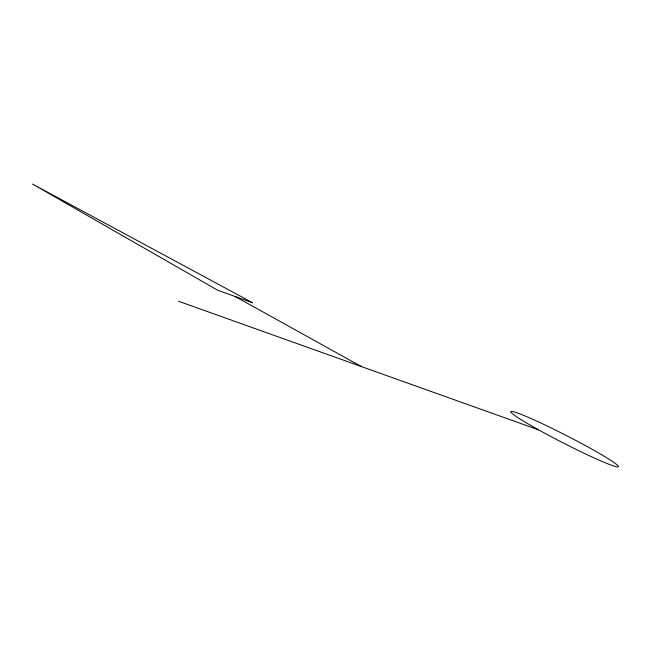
<?xml version="1.0" encoding="UTF-8"?>
<svg xmlns="http://www.w3.org/2000/svg" width="651" height="651" viewBox="0 0 651 651"><rect width="100%" height="100%" fill="white"/><g stroke="black" fill="none" stroke-linecap="round" stroke-linejoin="round"><path stroke-width="0.98" d="M178.52 301.242L538.58 429.855M235.182 296.514L361.451 366.586M252.507 302.707L217.849 290.322L32.55 184.078L252.507 302.707M534.211 427.406A60.494 4.012 27.1 0 0 618.295 466.816A60.494 4.012 27.1 0 0 541.201 423.191A60.494 4.012 27.1 0 0 534.211 427.406"/></g></svg>
